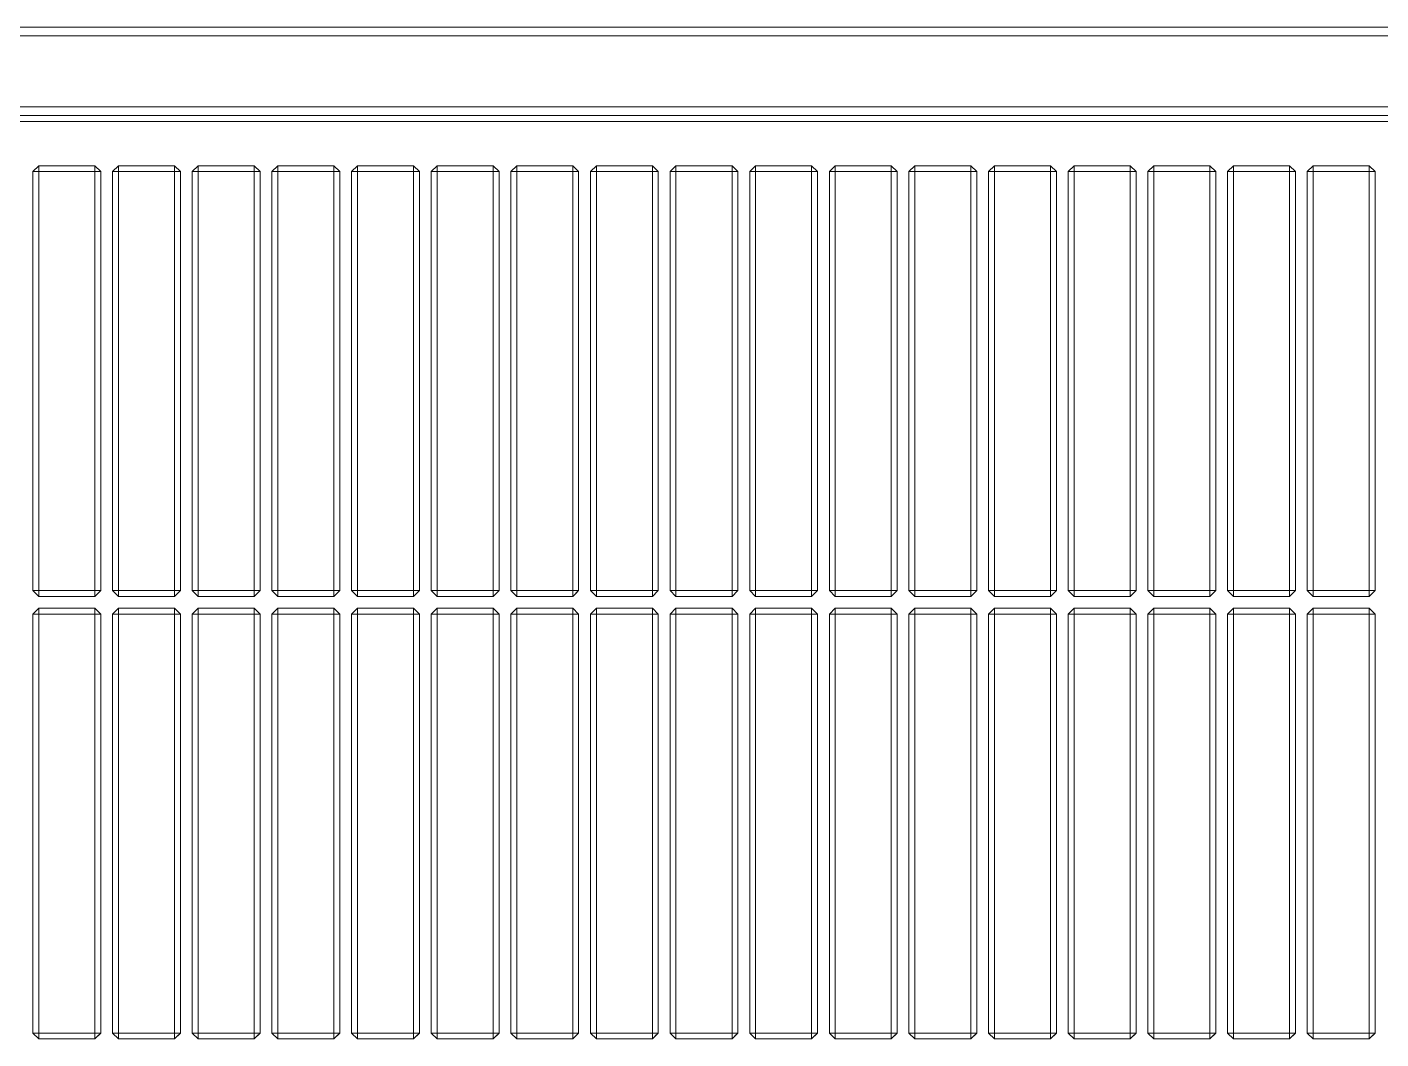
# Model space of a CAD drawing. Header units: metres. Extents: x 10 to 831, y 10 to 584.
# Drawn here: x 366.68 to 403.4, y 268.16 to 295.6 of the extents above; entities that cross this region are included whole.
import ezdxf

# ---------------------------------------------------------------- set-up
doc = ezdxf.new("R2010")
doc.units = ezdxf.units.M
doc.layers.add('VIS', color=8, linetype='Continuous', lineweight=13)

msp = doc.modelspace()

# ---------------------------------------------------------------- linework, layer by layer
at = {"layer": 'VIS'}
for p, q in [((457.76, 295.6), (195.84, 295.6)), ((457.76, 295.6), (195.84, 295.6)), ((195.84, 295.36), (457.76, 295.36)), ((195.84, 295.36), (457.76, 295.36)), ((457.76, 293.44), (195.84, 293.44)), ((457.76, 293.44), (195.84, 293.44)), ((195.84, 293.2), (457.76, 293.2)), ((195.84, 293.2), (457.76, 293.2)), ((230.16, 293.04), (457.84, 293.04)), ((367, 291.84), (366.84, 291.68)), ((366.84, 291.68), (367, 291.68)), ((366.84, 291.68), (366.84, 280.32)), ((367, 291.68), (367, 291.84)), ((367, 291.84), (367, 291.84)), ((368.52, 291.84), (367, 291.84)), ((367, 291.68), (368.52, 291.68)), ((367, 280.32), (367, 291.68)), ((368.52, 291.84), (368.52, 291.68)), ((368.68, 291.68), (368.52, 291.84)), ((368.52, 291.68), (368.68, 291.68)), ((368.52, 291.68), (368.52, 280.32)), ((368.68, 291.68), (368.6, 291.68)), ((368.68, 291.68), (368.68, 280.32)), ((368.68, 280.32), (368.68, 291.68)), ((368.68, 291.68), (368.68, 291.68)), ((369.16, 291.84), (369, 291.68)), ((369, 291.68), (369.16, 291.68)), ((369, 291.68), (369, 280.32)), ((369.16, 291.68), (369.16, 291.84)), ((370.68, 291.84), (369.16, 291.84)), ((369.16, 291.84), (369.16, 291.84)), ((369.16, 291.68), (370.68, 291.68)), ((369.16, 280.32), (369.16, 291.68)), ((370.68, 291.84), (370.68, 291.68)), ((370.84, 291.68), (370.68, 291.84)), ((370.68, 291.68), (370.84, 291.68)), ((370.68, 291.68), (370.68, 280.32)), ((370.84, 291.68), (370.76, 291.68)), ((370.84, 291.68), (370.84, 280.32)), ((370.84, 291.68), (370.84, 291.68)), ((370.84, 280.32), (370.84, 291.68)), ((371.32, 291.84), (371.16, 291.68)), ((371.16, 291.68), (371.32, 291.68)), ((371.16, 291.68), (371.16, 280.32)), ((371.32, 291.68), (371.32, 291.84)), ((371.32, 291.84), (371.32, 291.84)), ((372.84, 291.84), (371.32, 291.84)), ((371.32, 280.32), (371.32, 291.68)), ((371.32, 291.68), (372.84, 291.68)), ((372.84, 291.84), (372.84, 291.68)), ((373, 291.68), (372.84, 291.84)), ((372.84, 291.68), (373, 291.68)), ((372.84, 291.68), (372.84, 280.32)), ((373, 291.68), (372.92, 291.68)), ((373, 280.32), (373, 291.68)), ((373, 291.68), (373, 291.68)), ((373, 291.68), (373, 280.32)), ((373.48, 291.84), (373.32, 291.68)), ((373.32, 291.68), (373.48, 291.68)), ((373.32, 291.68), (373.32, 280.32)), ((373.48, 291.68), (373.48, 291.84)), ((373.48, 291.84), (373.48, 291.84)), ((375, 291.84), (373.48, 291.84)), ((373.48, 291.68), (375, 291.68)), ((373.48, 280.32), (373.48, 291.68)), ((375, 291.84), (375, 291.68)), ((375.16, 291.68), (375, 291.84)), ((375, 291.68), (375.16, 291.68)), ((375, 291.68), (375, 280.32)), ((375.16, 291.68), (375.08, 291.68)), ((375.16, 291.68), (375.16, 291.68)), ((375.16, 291.68), (375.16, 280.32)), ((375.16, 280.32), (375.16, 291.68)), ((375.64, 291.84), (375.48, 291.68)), ((375.48, 291.68), (375.64, 291.68)), ((375.48, 291.68), (375.48, 280.32)), ((375.64, 291.68), (375.64, 291.84)), ((377.16, 291.84), (375.64, 291.84)), ((375.64, 291.84), (375.64, 291.84)), ((375.64, 291.68), (377.16, 291.68)), ((375.64, 280.32), (375.64, 291.68)), ((377.16, 291.84), (377.16, 291.68)), ((377.32, 291.68), (377.16, 291.84)), ((377.16, 291.68), (377.32, 291.68)), ((377.16, 291.68), (377.16, 280.32)), ((377.32, 291.68), (377.24, 291.68)), ((377.32, 291.68), (377.32, 280.32)), ((377.32, 280.32), (377.32, 291.68)), ((377.32, 291.68), (377.32, 291.68)), ((377.8, 291.84), (377.64, 291.68)), ((377.64, 291.68), (377.8, 291.68)), ((377.64, 291.68), (377.64, 280.32)), ((377.8, 291.68), (377.8, 291.84)), ((377.8, 291.84), (377.8, 291.84)), ((379.32, 291.84), (377.8, 291.84)), ((377.8, 280.32), (377.8, 291.68)), ((377.8, 291.68), (379.32, 291.68)), ((379.32, 291.84), (379.32, 291.68)), ((379.48, 291.68), (379.32, 291.84)), ((379.32, 291.68), (379.48, 291.68)), ((379.32, 291.68), (379.32, 280.32)), ((379.48, 291.68), (379.4, 291.68)), ((379.48, 291.68), (379.48, 291.68)), ((379.48, 280.32), (379.48, 291.68)), ((379.48, 291.68), (379.48, 280.32)), ((379.96, 291.84), (379.8, 291.68)), ((379.8, 291.68), (379.96, 291.68)), ((379.8, 291.68), (379.8, 280.32)), ((379.96, 291.68), (379.96, 291.84)), ((379.96, 291.84), (379.96, 291.84)), ((381.48, 291.84), (379.96, 291.84)), ((379.96, 291.68), (381.48, 291.68)), ((379.96, 280.32), (379.96, 291.68)), ((381.48, 291.84), (381.48, 291.68)), ((381.64, 291.68), (381.48, 291.84)), ((381.48, 291.68), (381.64, 291.68)), ((381.48, 291.68), (381.48, 280.32)), ((381.64, 291.68), (381.56, 291.68)), ((381.64, 291.68), (381.64, 280.32)), ((381.64, 280.32), (381.64, 291.68)), ((381.64, 291.68), (381.64, 291.68)), ((382.12, 291.84), (381.96, 291.68)), ((381.96, 291.68), (382.12, 291.68)), ((381.96, 291.68), (381.96, 280.32)), ((382.12, 291.68), (382.12, 291.84)), ((383.64, 291.84), (382.12, 291.84)), ((382.12, 291.84), (382.12, 291.84)), ((382.12, 291.68), (383.64, 291.68)), ((382.12, 280.32), (382.12, 291.68)), ((383.64, 291.84), (383.64, 291.68)), ((383.8, 291.68), (383.64, 291.84)), ((383.64, 291.68), (383.8, 291.68)), ((383.64, 291.68), (383.64, 280.32)), ((383.8, 291.68), (383.72, 291.68)), ((383.8, 291.68), (383.8, 280.32)), ((383.8, 291.68), (383.8, 291.68)), ((383.8, 280.32), (383.8, 291.68)), ((384.28, 291.84), (384.12, 291.68)), ((384.12, 291.68), (384.28, 291.68)), ((384.12, 291.68), (384.12, 280.32)), ((384.28, 291.68), (384.28, 291.84)), ((384.28, 291.84), (384.28, 291.84)), ((385.8, 291.84), (384.28, 291.84)), ((384.28, 280.32), (384.28, 291.68)), ((384.28, 291.68), (385.8, 291.68)), ((385.8, 291.84), (385.8, 291.68)), ((385.96, 291.68), (385.8, 291.84)), ((385.8, 291.68), (385.96, 291.68)), ((385.8, 291.68), (385.8, 280.32)), ((385.96, 291.68), (385.88, 291.68)), ((385.96, 280.32), (385.96, 291.68)), ((385.96, 291.68), (385.96, 291.68)), ((385.96, 291.68), (385.96, 280.32)), ((386.44, 291.84), (386.28, 291.68)), ((386.28, 291.68), (386.44, 291.68)), ((386.28, 291.68), (386.28, 280.32)), ((386.44, 291.68), (386.44, 291.84)), ((386.44, 291.84), (386.44, 291.84)), ((387.96, 291.84), (386.44, 291.84)), ((386.44, 291.68), (387.96, 291.68)), ((386.44, 280.32), (386.44, 291.68)), ((387.96, 291.84), (387.96, 291.68)), ((388.12, 291.68), (387.96, 291.84)), ((387.96, 291.68), (388.12, 291.68)), ((387.96, 291.68), (387.96, 280.32)), ((388.12, 291.68), (388.04, 291.68)), ((388.12, 291.68), (388.12, 291.68)), ((388.12, 291.68), (388.12, 280.32)), ((388.12, 280.32), (388.12, 291.68)), ((388.6, 291.84), (388.44, 291.68)), ((388.44, 291.68), (388.6, 291.68)), ((388.44, 291.68), (388.44, 280.32)), ((388.6, 291.68), (388.6, 291.84)), ((390.12, 291.84), (388.6, 291.84)), ((388.6, 291.84), (388.6, 291.84)), ((388.6, 291.68), (390.12, 291.68)), ((388.6, 280.32), (388.6, 291.68)), ((390.12, 291.84), (390.12, 291.68)), ((390.28, 291.68), (390.12, 291.84)), ((390.12, 291.68), (390.28, 291.68)), ((390.12, 291.68), (390.12, 280.32)), ((390.28, 291.68), (390.2, 291.68)), ((390.28, 291.68), (390.28, 280.32)), ((390.28, 280.32), (390.28, 291.68)), ((390.28, 291.68), (390.28, 291.68)), ((390.76, 291.84), (390.6, 291.68)), ((390.6, 291.68), (390.76, 291.68)), ((390.6, 291.68), (390.6, 280.32)), ((390.76, 291.68), (390.76, 291.84)), ((390.76, 291.84), (390.76, 291.84)), ((392.28, 291.84), (390.76, 291.84)), ((390.76, 280.32), (390.76, 291.68)), ((390.76, 291.68), (392.28, 291.68)), ((392.28, 291.84), (392.28, 291.68)), ((392.44, 291.68), (392.28, 291.84)), ((392.28, 291.68), (392.44, 291.68)), ((392.28, 291.68), (392.28, 280.32)), ((392.44, 291.68), (392.36, 291.68)), ((392.44, 291.68), (392.44, 291.68)), ((392.44, 280.32), (392.44, 291.68)), ((392.44, 291.68), (392.44, 280.32)), ((392.92, 291.84), (392.76, 291.68)), ((392.76, 291.68), (392.92, 291.68)), ((392.76, 291.68), (392.76, 280.32)), ((392.92, 291.68), (392.92, 291.84)), ((392.92, 291.84), (392.92, 291.84)), ((394.44, 291.84), (392.92, 291.84)), ((392.92, 291.68), (394.44, 291.68)), ((392.92, 280.32), (392.92, 291.68)), ((394.44, 291.84), (394.44, 291.68)), ((394.6, 291.68), (394.44, 291.84)), ((394.44, 291.68), (394.6, 291.68)), ((394.44, 291.68), (394.44, 280.32)), ((394.6, 291.68), (394.52, 291.68)), ((394.6, 291.68), (394.6, 280.32)), ((394.6, 280.32), (394.6, 291.68)), ((394.6, 291.68), (394.6, 291.68)), ((395.08, 291.84), (394.92, 291.68)), ((394.92, 291.68), (395.08, 291.68)), ((394.92, 291.68), (394.92, 280.32)), ((395.08, 291.68), (395.08, 291.84)), ((396.6, 291.84), (395.08, 291.84)), ((395.08, 291.84), (395.08, 291.84)), ((395.08, 291.68), (396.6, 291.68)), ((395.08, 280.32), (395.08, 291.68)), ((396.6, 291.84), (396.6, 291.68)), ((396.76, 291.68), (396.6, 291.84)), ((396.6, 291.68), (396.76, 291.68)), ((396.6, 291.68), (396.6, 280.32)), ((396.76, 291.68), (396.68, 291.68)), ((396.76, 291.68), (396.76, 280.32)), ((396.76, 291.68), (396.76, 291.68)), ((396.76, 280.32), (396.76, 291.68)), ((397.24, 291.84), (397.08, 291.68)), ((397.08, 291.68), (397.24, 291.68)), ((397.08, 291.68), (397.08, 280.32)), ((397.24, 291.68), (397.24, 291.84)), ((397.24, 291.84), (397.24, 291.84)), ((398.76, 291.84), (397.24, 291.84)), ((397.24, 280.32), (397.24, 291.68)), ((397.24, 291.68), (398.76, 291.68)), ((398.76, 291.84), (398.76, 291.68)), ((398.92, 291.68), (398.76, 291.84)), ((398.76, 291.68), (398.92, 291.68)), ((398.76, 291.68), (398.76, 280.32)), ((398.92, 291.68), (398.84, 291.68)), ((398.92, 280.32), (398.92, 291.68)), ((398.92, 291.68), (398.92, 291.68)), ((398.92, 291.68), (398.92, 280.32)), ((399.4, 291.84), (399.24, 291.68)), ((399.24, 291.68), (399.4, 291.68)), ((399.24, 291.68), (399.24, 280.32)), ((399.4, 291.68), (399.4, 291.84)), ((399.4, 291.84), (399.4, 291.84)), ((400.92, 291.84), (399.4, 291.84)), ((399.4, 291.68), (400.92, 291.68)), ((399.4, 280.32), (399.4, 291.68)), ((400.92, 291.84), (400.92, 291.68)), ((401.08, 291.68), (400.92, 291.84)), ((400.92, 291.68), (401.08, 291.68)), ((400.92, 291.68), (400.92, 280.32)), ((401.08, 291.68), (401, 291.68)), ((401.08, 291.68), (401.08, 291.68)), ((401.08, 291.68), (401.08, 280.32)), ((401.08, 280.32), (401.08, 291.68)), ((401.56, 291.84), (401.4, 291.68)), ((401.4, 291.68), (401.56, 291.68)), ((401.4, 291.68), (401.4, 280.32)), ((401.56, 291.68), (401.56, 291.84)), ((403.08, 291.84), (401.56, 291.84)), ((401.56, 291.84), (401.56, 291.84)), ((401.56, 291.68), (403.08, 291.68)), ((401.56, 280.32), (401.56, 291.68)), ((403.08, 291.84), (403.08, 291.68)), ((403.24, 291.68), (403.08, 291.84)), ((403.08, 291.68), (403.24, 291.68)), ((403.08, 291.68), (403.08, 280.32)), ((403.24, 291.68), (403.16, 291.68)), ((403.24, 291.68), (403.24, 280.32)), ((403.24, 280.32), (403.24, 291.68)), ((403.24, 291.68), (403.24, 291.68)), ((367, 280.32), (366.84, 280.32)), ((366.84, 280.32), (367, 280.16)), ((366.84, 280.32), (366.84, 280.32)), ((367, 280.16), (367, 280.32)), ((368.52, 280.32), (367, 280.32)), ((368.52, 280.16), (368.68, 280.32)), ((368.68, 280.32), (368.52, 280.32)), ((368.52, 280.32), (368.52, 280.16)), ((368.68, 280.32), (368.6, 280.24)), ((368.68, 280.32), (368.68, 280.32)), ((369.16, 280.32), (369, 280.32)), ((369, 280.32), (369.16, 280.16)), ((369, 280.32), (369, 280.32)), ((369.16, 280.16), (369.16, 280.32)), ((370.68, 280.32), (369.16, 280.32)), ((370.68, 280.16), (370.84, 280.32)), ((370.84, 280.32), (370.68, 280.32)), ((370.68, 280.32), (370.68, 280.16)), ((370.84, 280.32), (370.76, 280.24)), ((370.84, 280.32), (370.84, 280.32)), ((371.32, 280.32), (371.16, 280.32)), ((371.16, 280.32), (371.32, 280.16)), ((371.16, 280.32), (371.16, 280.32)), ((371.32, 280.16), (371.32, 280.32)), ((372.84, 280.32), (371.32, 280.32)), ((372.84, 280.16), (373, 280.32)), ((373, 280.32), (372.84, 280.32)), ((372.84, 280.32), (372.84, 280.16)), ((373, 280.32), (372.92, 280.24)), ((373, 280.32), (373, 280.32)), ((373.48, 280.32), (373.32, 280.32)), ((373.32, 280.32), (373.48, 280.16)), ((373.32, 280.32), (373.32, 280.32)), ((373.48, 280.16), (373.48, 280.32)), ((375, 280.32), (373.48, 280.32)), ((375, 280.16), (375.16, 280.32)), ((375.16, 280.32), (375, 280.32)), ((375, 280.32), (375, 280.16)), ((375.16, 280.32), (375.08, 280.24)), ((375.16, 280.32), (375.16, 280.32)), ((375.64, 280.32), (375.48, 280.32)), ((375.48, 280.32), (375.64, 280.16)), ((375.48, 280.32), (375.48, 280.32)), ((375.64, 280.16), (375.64, 280.32)), ((377.16, 280.32), (375.64, 280.32)), ((377.16, 280.16), (377.32, 280.32)), ((377.32, 280.32), (377.16, 280.32)), ((377.16, 280.32), (377.16, 280.16)), ((377.32, 280.32), (377.24, 280.24)), ((377.32, 280.32), (377.32, 280.32)), ((377.8, 280.32), (377.64, 280.32)), ((377.64, 280.32), (377.8, 280.16)), ((377.64, 280.32), (377.64, 280.32)), ((377.8, 280.16), (377.8, 280.32)), ((379.32, 280.32), (377.8, 280.32)), ((379.32, 280.16), (379.48, 280.32)), ((379.48, 280.32), (379.32, 280.32)), ((379.32, 280.32), (379.32, 280.16)), ((379.48, 280.32), (379.4, 280.24)), ((379.48, 280.32), (379.48, 280.32)), ((379.96, 280.32), (379.8, 280.32)), ((379.8, 280.32), (379.96, 280.16)), ((379.8, 280.32), (379.8, 280.32)), ((379.96, 280.16), (379.96, 280.32)), ((381.48, 280.32), (379.96, 280.32)), ((381.48, 280.16), (381.64, 280.32)), ((381.64, 280.32), (381.48, 280.32)), ((381.48, 280.32), (381.48, 280.16)), ((381.64, 280.32), (381.56, 280.24)), ((381.64, 280.32), (381.64, 280.32)), ((382.12, 280.32), (381.96, 280.32)), ((381.96, 280.32), (382.12, 280.16)), ((381.96, 280.32), (381.96, 280.32)), ((382.12, 280.16), (382.12, 280.32)), ((383.64, 280.32), (382.12, 280.32)), ((383.64, 280.16), (383.8, 280.32)), ((383.8, 280.32), (383.64, 280.32)), ((383.64, 280.32), (383.64, 280.16)), ((383.8, 280.32), (383.72, 280.24)), ((383.8, 280.32), (383.8, 280.32)), ((384.28, 280.32), (384.12, 280.32)), ((384.12, 280.32), (384.28, 280.16)), ((384.12, 280.32), (384.12, 280.32)), ((384.28, 280.16), (384.28, 280.32)), ((385.8, 280.32), (384.28, 280.32)), ((385.8, 280.16), (385.96, 280.32)), ((385.96, 280.32), (385.8, 280.32)), ((385.8, 280.32), (385.8, 280.16)), ((385.96, 280.32), (385.88, 280.24)), ((385.96, 280.32), (385.96, 280.32)), ((386.44, 280.32), (386.28, 280.32)), ((386.28, 280.32), (386.44, 280.16)), ((386.28, 280.32), (386.28, 280.32)), ((386.44, 280.16), (386.44, 280.32)), ((387.96, 280.32), (386.44, 280.32)), ((387.96, 280.16), (388.12, 280.32)), ((388.12, 280.32), (387.96, 280.32)), ((387.96, 280.32), (387.96, 280.16)), ((388.12, 280.32), (388.04, 280.24)), ((388.12, 280.32), (388.12, 280.32)), ((388.6, 280.32), (388.44, 280.32)), ((388.44, 280.32), (388.6, 280.16)), ((388.44, 280.32), (388.44, 280.32)), ((388.6, 280.16), (388.6, 280.32)), ((390.12, 280.32), (388.6, 280.32)), ((390.12, 280.16), (390.28, 280.32)), ((390.28, 280.32), (390.12, 280.32)), ((390.12, 280.32), (390.12, 280.16)), ((390.28, 280.32), (390.2, 280.24)), ((390.28, 280.32), (390.28, 280.32)), ((390.76, 280.32), (390.6, 280.32)), ((390.6, 280.32), (390.76, 280.16)), ((390.6, 280.32), (390.6, 280.32)), ((390.76, 280.16), (390.76, 280.32)), ((392.28, 280.32), (390.76, 280.32)), ((392.28, 280.16), (392.44, 280.32)), ((392.44, 280.32), (392.28, 280.32)), ((392.28, 280.32), (392.28, 280.16)), ((392.44, 280.32), (392.36, 280.24)), ((392.44, 280.32), (392.44, 280.32)), ((392.92, 280.32), (392.76, 280.32)), ((392.76, 280.32), (392.92, 280.16)), ((392.76, 280.32), (392.76, 280.32)), ((392.92, 280.16), (392.92, 280.32)), ((394.44, 280.32), (392.92, 280.32)), ((394.44, 280.16), (394.6, 280.32)), ((394.6, 280.32), (394.44, 280.32)), ((394.44, 280.32), (394.44, 280.16)), ((394.6, 280.32), (394.52, 280.24)), ((394.6, 280.32), (394.6, 280.32)), ((395.08, 280.32), (394.92, 280.32)), ((394.92, 280.32), (395.08, 280.16)), ((394.92, 280.32), (394.92, 280.32)), ((395.08, 280.16), (395.08, 280.32)), ((396.6, 280.32), (395.08, 280.32)), ((396.6, 280.16), (396.76, 280.32)), ((396.76, 280.32), (396.6, 280.32)), ((396.6, 280.32), (396.6, 280.16)), ((396.76, 280.32), (396.68, 280.24)), ((396.76, 280.32), (396.76, 280.32)), ((397.24, 280.32), (397.08, 280.32)), ((397.08, 280.32), (397.24, 280.16)), ((397.08, 280.32), (397.08, 280.32)), ((397.24, 280.16), (397.24, 280.32)), ((398.76, 280.32), (397.24, 280.32)), ((398.76, 280.16), (398.92, 280.32)), ((398.92, 280.32), (398.76, 280.32)), ((398.76, 280.32), (398.76, 280.16)), ((398.92, 280.32), (398.84, 280.24)), ((398.92, 280.32), (398.92, 280.32)), ((399.4, 280.32), (399.24, 280.32)), ((399.24, 280.32), (399.4, 280.16)), ((399.24, 280.32), (399.24, 280.32)), ((399.4, 280.16), (399.4, 280.32)), ((400.92, 280.32), (399.4, 280.32)), ((400.92, 280.16), (401.08, 280.32)), ((401.08, 280.32), (400.92, 280.32)), ((400.92, 280.32), (400.92, 280.16)), ((401.08, 280.32), (401, 280.24)), ((401.08, 280.32), (401.08, 280.32)), ((401.56, 280.32), (401.4, 280.32)), ((401.4, 280.32), (401.56, 280.16)), ((401.4, 280.32), (401.4, 280.32)), ((401.56, 280.16), (401.56, 280.32)), ((403.08, 280.32), (401.56, 280.32)), ((403.08, 280.16), (403.24, 280.32)), ((403.24, 280.32), (403.08, 280.32)), ((403.08, 280.32), (403.08, 280.16)), ((403.24, 280.32), (403.16, 280.24)), ((403.24, 280.32), (403.24, 280.32)), ((367, 279.84), (366.84, 279.68)), ((367, 280.16), (368.52, 280.16)), ((367, 279.68), (367, 279.84)), ((367, 279.84), (367, 279.84)), ((368.52, 279.84), (367, 279.84)), ((368.52, 280.16), (368.52, 280.16)), ((368.52, 279.84), (368.52, 279.68)), ((368.68, 279.68), (368.52, 279.84)), ((369.16, 279.84), (369, 279.68)), ((369.16, 280.16), (370.68, 280.16)), ((369.16, 279.68), (369.16, 279.84)), ((370.68, 279.84), (369.16, 279.84)), ((369.16, 279.84), (369.16, 279.84)), ((370.68, 280.16), (370.68, 280.16)), ((370.68, 279.84), (370.68, 279.68)), ((370.84, 279.68), (370.68, 279.84)), ((371.32, 279.84), (371.16, 279.68)), ((371.32, 280.16), (372.84, 280.16)), ((371.32, 279.68), (371.32, 279.84)), ((371.32, 279.84), (371.32, 279.84)), ((372.84, 279.84), (371.32, 279.84)), ((372.84, 280.16), (372.84, 280.16)), ((372.84, 279.84), (372.84, 279.68)), ((373, 279.68), (372.84, 279.84)), ((373.48, 279.84), (373.32, 279.68)), ((373.48, 280.16), (375, 280.16)), ((373.48, 279.68), (373.48, 279.84)), ((373.48, 279.84), (373.48, 279.84)), ((375, 279.84), (373.48, 279.84)), ((375, 280.16), (375, 280.16)), ((375, 279.84), (375, 279.68)), ((375.16, 279.68), (375, 279.84)), ((375.64, 279.84), (375.48, 279.68)), ((375.64, 280.16), (377.16, 280.16)), ((375.64, 279.68), (375.64, 279.84)), ((377.16, 279.84), (375.64, 279.84)), ((375.64, 279.84), (375.64, 279.84)), ((377.16, 280.16), (377.16, 280.16)), ((377.16, 279.84), (377.16, 279.68)), ((377.32, 279.68), (377.16, 279.84)), ((377.8, 279.84), (377.64, 279.68)), ((377.8, 280.16), (379.32, 280.16)), ((377.8, 279.68), (377.8, 279.84)), ((377.8, 279.84), (377.8, 279.84)), ((379.32, 279.84), (377.8, 279.84)), ((379.32, 280.16), (379.32, 280.16)), ((379.32, 279.84), (379.32, 279.68)), ((379.48, 279.68), (379.32, 279.84)), ((379.96, 279.84), (379.8, 279.68)), ((379.96, 280.16), (381.48, 280.16)), ((379.96, 279.68), (379.96, 279.84)), ((379.96, 279.84), (379.96, 279.84)), ((381.48, 279.84), (379.96, 279.84)), ((381.48, 280.16), (381.48, 280.16)), ((381.48, 279.84), (381.48, 279.68)), ((381.64, 279.68), (381.48, 279.84)), ((382.12, 279.84), (381.96, 279.68)), ((382.12, 280.16), (383.64, 280.16)), ((382.12, 279.68), (382.12, 279.84)), ((383.64, 279.84), (382.12, 279.84)), ((382.12, 279.84), (382.12, 279.84)), ((383.64, 280.16), (383.64, 280.16)), ((383.64, 279.84), (383.64, 279.68)), ((383.8, 279.68), (383.64, 279.84)), ((384.28, 279.84), (384.12, 279.68)), ((384.28, 280.16), (385.8, 280.16)), ((384.28, 279.68), (384.28, 279.84)), ((384.28, 279.84), (384.28, 279.84)), ((385.8, 279.84), (384.28, 279.84)), ((385.8, 280.16), (385.8, 280.16)), ((385.8, 279.84), (385.8, 279.68)), ((385.96, 279.68), (385.8, 279.84)), ((386.44, 279.84), (386.28, 279.68)), ((386.44, 280.16), (387.96, 280.16)), ((386.44, 279.68), (386.44, 279.84)), ((386.44, 279.84), (386.44, 279.84)), ((387.96, 279.84), (386.44, 279.84)), ((387.96, 280.16), (387.96, 280.16)), ((387.96, 279.84), (387.96, 279.68)), ((388.12, 279.68), (387.96, 279.84)), ((388.6, 279.84), (388.44, 279.68)), ((388.6, 280.16), (390.12, 280.16)), ((388.6, 279.68), (388.6, 279.84)), ((390.12, 279.84), (388.6, 279.84)), ((388.6, 279.84), (388.6, 279.84)), ((390.12, 280.16), (390.12, 280.16)), ((390.12, 279.84), (390.12, 279.68)), ((390.28, 279.68), (390.12, 279.84)), ((390.76, 279.84), (390.6, 279.68)), ((390.76, 280.16), (392.28, 280.16)), ((390.76, 279.68), (390.76, 279.84)), ((390.76, 279.84), (390.76, 279.84)), ((392.28, 279.84), (390.76, 279.84)), ((392.28, 280.16), (392.28, 280.16)), ((392.28, 279.84), (392.28, 279.68)), ((392.44, 279.68), (392.28, 279.84)), ((392.92, 279.84), (392.76, 279.68)), ((392.92, 280.16), (394.44, 280.16)), ((392.92, 279.68), (392.92, 279.84)), ((392.92, 279.84), (392.92, 279.84)), ((394.44, 279.84), (392.92, 279.84)), ((394.44, 280.16), (394.44, 280.16)), ((394.44, 279.84), (394.44, 279.68)), ((394.6, 279.68), (394.44, 279.84)), ((395.08, 279.84), (394.92, 279.68)), ((395.08, 280.16), (396.6, 280.16)), ((395.08, 279.68), (395.08, 279.84)), ((396.6, 279.84), (395.08, 279.84)), ((395.08, 279.84), (395.08, 279.84)), ((396.6, 280.16), (396.6, 280.16)), ((396.6, 279.84), (396.6, 279.68)), ((396.76, 279.68), (396.6, 279.84)), ((397.24, 279.84), (397.08, 279.68)), ((397.24, 280.16), (398.76, 280.16)), ((397.24, 279.68), (397.24, 279.84)), ((397.24, 279.84), (397.24, 279.84)), ((398.76, 279.84), (397.24, 279.84)), ((398.76, 280.16), (398.76, 280.16)), ((398.76, 279.84), (398.76, 279.68)), ((398.92, 279.68), (398.76, 279.84)), ((399.4, 279.84), (399.24, 279.68)), ((399.4, 280.16), (400.92, 280.16)), ((399.4, 279.68), (399.4, 279.84)), ((399.4, 279.84), (399.4, 279.84)), ((400.92, 279.84), (399.4, 279.84)), ((400.92, 280.16), (400.92, 280.16)), ((400.92, 279.84), (400.92, 279.68)), ((401.08, 279.68), (400.92, 279.84)), ((401.56, 279.84), (401.4, 279.68)), ((401.56, 280.16), (403.08, 280.16)), ((401.56, 279.68), (401.56, 279.84)), ((403.08, 279.84), (401.56, 279.84)), ((401.56, 279.84), (401.56, 279.84)), ((403.08, 280.16), (403.08, 280.16)), ((403.08, 279.84), (403.08, 279.68)), ((403.24, 279.68), (403.08, 279.84)), ((366.84, 279.68), (367, 279.68)), ((366.84, 279.68), (366.84, 268.32)), ((367, 279.68), (368.52, 279.68)), ((367, 268.32), (367, 279.68)), ((368.52, 279.68), (368.68, 279.68)), ((368.52, 279.68), (368.52, 268.32)), ((368.68, 279.68), (368.6, 279.68)), ((368.68, 279.68), (368.68, 279.68)), ((368.68, 279.68), (368.68, 268.32)), ((368.68, 268.32), (368.68, 279.68)), ((369, 279.68), (369.16, 279.68)), ((369, 279.68), (369, 268.32)), ((369.16, 279.68), (370.68, 279.68)), ((369.16, 268.32), (369.16, 279.68)), ((370.68, 279.68), (370.84, 279.68)), ((370.68, 279.68), (370.68, 268.32)), ((370.84, 279.68), (370.76, 279.68)), ((370.84, 279.68), (370.84, 268.32)), ((370.84, 268.32), (370.84, 279.68)), ((370.84, 279.68), (370.84, 279.68)), ((371.16, 279.68), (371.32, 279.68)), ((371.16, 279.68), (371.16, 268.32)), ((371.32, 268.32), (371.32, 279.68)), ((371.32, 279.68), (372.84, 279.68)), ((372.84, 279.68), (373, 279.68)), ((372.84, 279.68), (372.84, 268.32)), ((373, 279.68), (372.92, 279.68)), ((373, 279.68), (373, 279.68)), ((373, 268.32), (373, 279.68)), ((373, 279.68), (373, 268.32)), ((373.32, 279.68), (373.48, 279.68)), ((373.32, 279.68), (373.32, 268.32)), ((373.48, 279.68), (375, 279.68)), ((373.48, 268.32), (373.48, 279.68)), ((375, 279.68), (375.16, 279.68)), ((375, 279.68), (375, 268.32)), ((375.16, 279.68), (375.08, 279.68)), ((375.16, 279.68), (375.16, 268.32)), ((375.16, 268.32), (375.16, 279.68)), ((375.16, 279.68), (375.16, 279.68)), ((375.48, 279.68), (375.64, 279.68)), ((375.48, 279.68), (375.48, 268.32)), ((375.64, 279.68), (377.16, 279.68)), ((375.64, 268.32), (375.64, 279.68)), ((377.16, 279.68), (377.32, 279.68)), ((377.16, 279.68), (377.16, 268.32)), ((377.32, 279.68), (377.24, 279.68)), ((377.32, 279.68), (377.32, 268.32)), ((377.32, 279.68), (377.32, 279.68)), ((377.32, 268.32), (377.32, 279.68)), ((377.64, 279.68), (377.8, 279.68)), ((377.64, 279.68), (377.64, 268.32)), ((377.8, 268.32), (377.8, 279.68)), ((377.8, 279.68), (379.32, 279.68)), ((379.32, 279.68), (379.48, 279.68)), ((379.32, 279.68), (379.32, 268.32)), ((379.48, 279.68), (379.4, 279.68)), ((379.48, 268.32), (379.48, 279.68)), ((379.48, 279.68), (379.48, 279.68)), ((379.48, 279.68), (379.48, 268.32)), ((379.8, 279.68), (379.96, 279.68)), ((379.8, 279.68), (379.8, 268.32)), ((379.96, 279.68), (381.48, 279.68)), ((379.96, 268.32), (379.96, 279.68)), ((381.48, 279.68), (381.64, 279.68)), ((381.48, 279.68), (381.48, 268.32)), ((381.64, 279.68), (381.56, 279.68)), ((381.64, 279.68), (381.64, 279.68)), ((381.64, 279.68), (381.64, 268.32)), ((381.64, 268.32), (381.64, 279.68)), ((381.96, 279.68), (382.12, 279.68)), ((381.96, 279.68), (381.96, 268.32)), ((382.12, 279.68), (383.64, 279.68)), ((382.12, 268.32), (382.12, 279.68)), ((383.64, 279.68), (383.8, 279.68)), ((383.64, 279.68), (383.64, 268.32)), ((383.8, 279.68), (383.72, 279.68)), ((383.8, 279.68), (383.8, 268.32)), ((383.8, 268.32), (383.8, 279.68)), ((383.8, 279.68), (383.8, 279.68)), ((384.12, 279.68), (384.28, 279.68)), ((384.12, 279.68), (384.12, 268.32)), ((384.28, 268.32), (384.28, 279.68)), ((384.28, 279.68), (385.8, 279.68)), ((385.8, 279.68), (385.96, 279.68)), ((385.8, 279.68), (385.8, 268.32)), ((385.96, 279.68), (385.88, 279.68)), ((385.96, 279.68), (385.96, 279.68)), ((385.96, 268.32), (385.96, 279.68)), ((385.96, 279.68), (385.96, 268.32)), ((386.28, 279.68), (386.44, 279.68)), ((386.28, 279.68), (386.28, 268.32)), ((386.44, 279.68), (387.96, 279.68)), ((386.44, 268.32), (386.44, 279.68)), ((387.96, 279.68), (388.12, 279.68)), ((387.96, 279.68), (387.96, 268.32)), ((388.12, 279.68), (388.04, 279.68)), ((388.12, 279.68), (388.12, 268.32)), ((388.12, 268.32), (388.12, 279.68)), ((388.12, 279.68), (388.12, 279.68)), ((388.44, 279.68), (388.6, 279.68)), ((388.44, 279.68), (388.44, 268.32)), ((388.6, 279.68), (390.12, 279.68)), ((388.6, 268.32), (388.6, 279.68)), ((390.12, 279.68), (390.28, 279.68)), ((390.12, 279.68), (390.12, 268.32)), ((390.28, 279.68), (390.2, 279.68)), ((390.28, 279.68), (390.28, 268.32)), ((390.28, 279.68), (390.28, 279.68)), ((390.28, 268.32), (390.28, 279.68)), ((390.6, 279.68), (390.76, 279.68)), ((390.6, 279.68), (390.6, 268.32)), ((390.76, 268.32), (390.76, 279.68)), ((390.76, 279.68), (392.28, 279.68)), ((392.28, 279.68), (392.44, 279.68)), ((392.28, 279.68), (392.28, 268.32)), ((392.44, 279.68), (392.36, 279.68)), ((392.44, 268.32), (392.44, 279.68)), ((392.44, 279.68), (392.44, 279.68)), ((392.44, 279.68), (392.44, 268.32)), ((392.76, 279.68), (392.92, 279.68)), ((392.76, 279.68), (392.76, 268.32)), ((392.92, 279.68), (394.44, 279.68)), ((392.92, 268.32), (392.92, 279.68)), ((394.44, 279.68), (394.6, 279.68)), ((394.44, 279.68), (394.44, 268.32)), ((394.6, 279.68), (394.52, 279.68)), ((394.6, 279.68), (394.6, 279.68)), ((394.6, 279.68), (394.6, 268.32)), ((394.6, 268.32), (394.6, 279.68)), ((394.92, 279.68), (395.08, 279.68)), ((394.92, 279.68), (394.92, 268.32)), ((395.08, 279.68), (396.6, 279.68)), ((395.08, 268.32), (395.08, 279.68)), ((396.6, 279.68), (396.76, 279.68)), ((396.6, 279.68), (396.6, 268.32)), ((396.76, 279.68), (396.68, 279.68)), ((396.76, 279.68), (396.76, 268.32)), ((396.76, 268.32), (396.76, 279.68)), ((396.76, 279.68), (396.76, 279.68)), ((397.08, 279.68), (397.24, 279.68)), ((397.08, 279.68), (397.08, 268.32)), ((397.24, 268.32), (397.24, 279.68)), ((397.24, 279.68), (398.76, 279.68)), ((398.76, 279.68), (398.92, 279.68)), ((398.76, 279.68), (398.76, 268.32)), ((398.92, 279.68), (398.84, 279.68)), ((398.92, 279.68), (398.92, 279.68)), ((398.92, 268.32), (398.92, 279.68)), ((398.92, 279.68), (398.92, 268.32)), ((399.24, 279.68), (399.4, 279.68)), ((399.24, 279.68), (399.24, 268.32)), ((399.4, 279.68), (400.92, 279.68)), ((399.4, 268.32), (399.4, 279.68)), ((400.92, 279.68), (401.08, 279.68)), ((400.92, 279.68), (400.92, 268.32)), ((401.08, 279.68), (401, 279.68)), ((401.08, 279.68), (401.08, 268.32)), ((401.08, 268.32), (401.08, 279.68)), ((401.08, 279.68), (401.08, 279.68)), ((401.4, 279.68), (401.56, 279.68)), ((401.4, 279.68), (401.4, 268.32)), ((401.56, 279.68), (403.08, 279.68)), ((401.56, 268.32), (401.56, 279.68)), ((403.08, 279.68), (403.24, 279.68)), ((403.08, 279.68), (403.08, 268.32)), ((403.24, 279.68), (403.16, 279.68)), ((403.24, 279.68), (403.24, 268.32)), ((403.24, 279.68), (403.24, 279.68)), ((403.24, 268.32), (403.24, 279.68)), ((367, 268.32), (366.84, 268.32)), ((366.84, 268.32), (367, 268.16)), ((366.84, 268.32), (366.84, 268.32)), ((367, 268.16), (367, 268.32)), ((368.52, 268.32), (367, 268.32)), ((367, 268.16), (368.52, 268.16)), ((368.52, 268.16), (368.68, 268.32)), ((368.68, 268.32), (368.52, 268.32)), ((368.52, 268.32), (368.52, 268.16)), ((368.52, 268.16), (368.52, 268.16)), ((368.68, 268.32), (368.6, 268.24)), ((368.68, 268.32), (368.68, 268.32)), ((369.16, 268.32), (369, 268.32)), ((369, 268.32), (369.16, 268.16)), ((369, 268.32), (369, 268.32)), ((369.16, 268.16), (369.16, 268.32)), ((370.68, 268.32), (369.16, 268.32)), ((369.16, 268.16), (370.68, 268.16)), ((370.68, 268.16), (370.84, 268.32)), ((370.84, 268.32), (370.68, 268.32)), ((370.68, 268.32), (370.68, 268.16)), ((370.68, 268.16), (370.68, 268.16)), ((370.84, 268.32), (370.76, 268.24)), ((370.84, 268.32), (370.84, 268.32)), ((371.32, 268.32), (371.16, 268.32)), ((371.16, 268.32), (371.32, 268.16)), ((371.16, 268.32), (371.16, 268.32)), ((371.32, 268.16), (371.32, 268.32)), ((372.84, 268.32), (371.32, 268.32)), ((371.32, 268.16), (372.84, 268.16)), ((372.84, 268.16), (373, 268.32)), ((373, 268.32), (372.84, 268.32)), ((372.84, 268.32), (372.84, 268.16)), ((372.84, 268.16), (372.84, 268.16)), ((373, 268.32), (372.92, 268.24)), ((373, 268.32), (373, 268.32)), ((373.48, 268.32), (373.32, 268.32)), ((373.32, 268.32), (373.48, 268.16)), ((373.32, 268.32), (373.32, 268.32)), ((373.48, 268.16), (373.48, 268.32)), ((375, 268.32), (373.48, 268.32)), ((373.48, 268.16), (375, 268.16)), ((375, 268.16), (375.16, 268.32)), ((375.16, 268.32), (375, 268.32)), ((375, 268.32), (375, 268.16)), ((375, 268.16), (375, 268.16)), ((375.16, 268.32), (375.08, 268.24)), ((375.16, 268.32), (375.16, 268.32)), ((375.64, 268.32), (375.48, 268.32)), ((375.48, 268.32), (375.64, 268.16)), ((375.48, 268.32), (375.48, 268.32)), ((375.64, 268.16), (375.64, 268.32)), ((377.16, 268.32), (375.64, 268.32)), ((375.64, 268.16), (377.16, 268.16)), ((377.16, 268.16), (377.32, 268.32)), ((377.32, 268.32), (377.16, 268.32)), ((377.16, 268.32), (377.16, 268.16)), ((377.16, 268.16), (377.16, 268.16)), ((377.32, 268.32), (377.24, 268.24)), ((377.32, 268.32), (377.32, 268.32)), ((377.8, 268.32), (377.64, 268.32)), ((377.64, 268.32), (377.8, 268.16)), ((377.64, 268.32), (377.64, 268.32)), ((377.8, 268.16), (377.8, 268.32)), ((379.32, 268.32), (377.8, 268.32)), ((377.8, 268.16), (379.32, 268.16)), ((379.32, 268.16), (379.48, 268.32)), ((379.48, 268.32), (379.32, 268.32)), ((379.32, 268.32), (379.32, 268.16)), ((379.32, 268.16), (379.32, 268.16)), ((379.48, 268.32), (379.4, 268.24)), ((379.48, 268.32), (379.48, 268.32)), ((379.96, 268.32), (379.8, 268.32)), ((379.8, 268.32), (379.96, 268.16)), ((379.8, 268.32), (379.8, 268.32)), ((379.96, 268.16), (379.96, 268.32)), ((381.48, 268.32), (379.96, 268.32)), ((379.96, 268.16), (381.48, 268.16)), ((381.48, 268.16), (381.64, 268.32)), ((381.64, 268.32), (381.48, 268.32)), ((381.48, 268.32), (381.48, 268.16)), ((381.48, 268.16), (381.48, 268.16)), ((381.64, 268.32), (381.56, 268.24)), ((381.64, 268.32), (381.64, 268.32)), ((382.12, 268.32), (381.96, 268.32)), ((381.96, 268.32), (382.12, 268.16)), ((381.96, 268.32), (381.96, 268.32)), ((382.12, 268.16), (382.12, 268.32)), ((383.64, 268.32), (382.12, 268.32)), ((382.12, 268.16), (383.64, 268.16)), ((383.64, 268.16), (383.8, 268.32)), ((383.8, 268.32), (383.64, 268.32)), ((383.64, 268.32), (383.64, 268.16)), ((383.64, 268.16), (383.64, 268.16)), ((383.8, 268.32), (383.72, 268.24)), ((383.8, 268.32), (383.8, 268.32)), ((384.28, 268.32), (384.12, 268.32)), ((384.12, 268.32), (384.28, 268.16)), ((384.12, 268.32), (384.12, 268.32)), ((384.28, 268.16), (384.28, 268.32)), ((385.8, 268.32), (384.28, 268.32)), ((384.28, 268.16), (385.8, 268.16)), ((385.8, 268.16), (385.96, 268.32)), ((385.96, 268.32), (385.8, 268.32)), ((385.8, 268.32), (385.8, 268.16)), ((385.8, 268.16), (385.8, 268.16)), ((385.96, 268.32), (385.88, 268.24)), ((385.96, 268.32), (385.96, 268.32)), ((386.44, 268.32), (386.28, 268.32)), ((386.28, 268.32), (386.44, 268.16)), ((386.28, 268.32), (386.28, 268.32)), ((386.44, 268.16), (386.44, 268.32)), ((387.96, 268.32), (386.44, 268.32)), ((386.44, 268.16), (387.96, 268.16)), ((387.96, 268.16), (388.12, 268.32)), ((388.12, 268.32), (387.96, 268.32)), ((387.96, 268.32), (387.96, 268.16)), ((387.96, 268.16), (387.96, 268.16)), ((388.12, 268.32), (388.04, 268.24)), ((388.12, 268.32), (388.12, 268.32)), ((388.6, 268.32), (388.44, 268.32)), ((388.44, 268.32), (388.6, 268.16)), ((388.44, 268.32), (388.44, 268.32)), ((388.6, 268.16), (388.6, 268.32)), ((390.12, 268.32), (388.6, 268.32)), ((388.6, 268.16), (390.12, 268.16)), ((390.12, 268.16), (390.28, 268.32)), ((390.28, 268.32), (390.12, 268.32)), ((390.12, 268.32), (390.12, 268.16)), ((390.12, 268.16), (390.12, 268.16)), ((390.28, 268.32), (390.2, 268.24)), ((390.28, 268.32), (390.28, 268.32)), ((390.76, 268.32), (390.6, 268.32)), ((390.6, 268.32), (390.76, 268.16)), ((390.6, 268.32), (390.6, 268.32)), ((390.76, 268.16), (390.76, 268.32)), ((392.28, 268.32), (390.76, 268.32)), ((390.76, 268.16), (392.28, 268.16)), ((392.28, 268.16), (392.44, 268.32)), ((392.44, 268.32), (392.28, 268.32)), ((392.28, 268.32), (392.28, 268.16)), ((392.28, 268.16), (392.28, 268.16)), ((392.44, 268.32), (392.36, 268.24)), ((392.44, 268.32), (392.44, 268.32)), ((392.92, 268.32), (392.76, 268.32)), ((392.76, 268.32), (392.92, 268.16)), ((392.76, 268.32), (392.76, 268.32)), ((392.92, 268.16), (392.92, 268.32)), ((394.44, 268.32), (392.92, 268.32)), ((392.92, 268.16), (394.44, 268.16)), ((394.44, 268.16), (394.6, 268.32)), ((394.6, 268.32), (394.44, 268.32)), ((394.44, 268.32), (394.44, 268.16)), ((394.44, 268.16), (394.44, 268.16)), ((394.6, 268.32), (394.52, 268.24)), ((394.6, 268.32), (394.6, 268.32)), ((395.08, 268.32), (394.92, 268.32)), ((394.92, 268.32), (395.08, 268.16)), ((394.92, 268.32), (394.92, 268.32)), ((395.08, 268.16), (395.08, 268.32)), ((396.6, 268.32), (395.08, 268.32)), ((395.08, 268.16), (396.6, 268.16)), ((396.6, 268.16), (396.76, 268.32)), ((396.76, 268.32), (396.6, 268.32)), ((396.6, 268.32), (396.6, 268.16)), ((396.6, 268.16), (396.6, 268.16)), ((396.76, 268.32), (396.68, 268.24)), ((396.76, 268.32), (396.76, 268.32)), ((397.24, 268.32), (397.08, 268.32)), ((397.08, 268.32), (397.24, 268.16)), ((397.08, 268.32), (397.08, 268.32)), ((397.24, 268.16), (397.24, 268.32)), ((398.76, 268.32), (397.24, 268.32)), ((397.24, 268.16), (398.76, 268.16)), ((398.76, 268.16), (398.92, 268.32)), ((398.92, 268.32), (398.76, 268.32)), ((398.76, 268.32), (398.76, 268.16)), ((398.76, 268.16), (398.76, 268.16)), ((398.92, 268.32), (398.84, 268.24)), ((398.92, 268.32), (398.92, 268.32)), ((399.4, 268.32), (399.24, 268.32)), ((399.24, 268.32), (399.4, 268.16)), ((399.24, 268.32), (399.24, 268.32)), ((399.4, 268.16), (399.4, 268.32)), ((400.92, 268.32), (399.4, 268.32)), ((399.4, 268.16), (400.92, 268.16)), ((400.92, 268.16), (401.08, 268.32)), ((401.08, 268.32), (400.92, 268.32)), ((400.92, 268.32), (400.92, 268.16)), ((400.92, 268.16), (400.92, 268.16)), ((401.08, 268.32), (401, 268.24)), ((401.08, 268.32), (401.08, 268.32)), ((401.56, 268.32), (401.4, 268.32)), ((401.4, 268.32), (401.56, 268.16)), ((401.4, 268.32), (401.4, 268.32)), ((401.56, 268.16), (401.56, 268.32)), ((403.08, 268.32), (401.56, 268.32)), ((401.56, 268.16), (403.08, 268.16)), ((403.08, 268.16), (403.24, 268.32)), ((403.24, 268.32), (403.08, 268.32)), ((403.08, 268.32), (403.08, 268.16)), ((403.08, 268.16), (403.08, 268.16)), ((403.24, 268.32), (403.16, 268.24)), ((403.24, 268.32), (403.24, 268.32))]:
    msp.add_line(p, q, dxfattribs=at)

doc.saveas('drawing.dxf')
